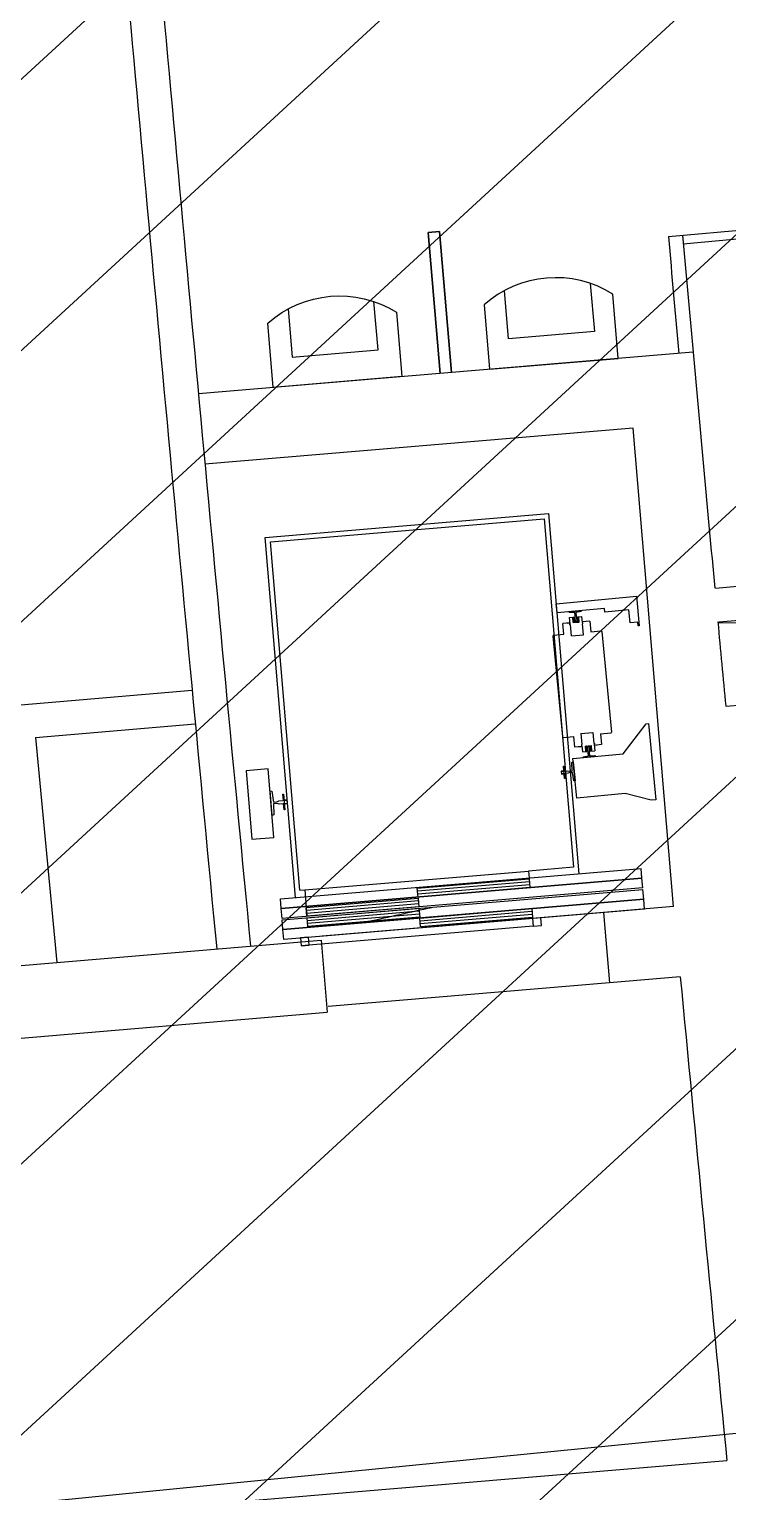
# Model space of a CAD drawing. Extents: x -678889171 to 586587, y -792238163 to 335485.
# Drawn here: x -678773490 to -678771016, y -792106578 to -792101400 of the extents above; entities that cross this region are included whole.
import ezdxf
from ezdxf.enums import TextEntityAlignment as Align

# ---------------------------------------------------------------- set-up
doc = ezdxf.new("R2010")
doc.units = 0
doc.header["$MEASUREMENT"] = 0
for name, color, linetype in [('A-FLOR-PATT', 252, 'Continuous'), ('A-SITE-PATT', 252, 'Continuous'), ('A-WALL', 252, 'Continuous'), ('Ground floor Towers$0$04-Ground Floor$0$$0$A-FIXT', 252, 'Continuous')]:
    doc.layers.add(name, color=color, linetype=linetype)
doc.layers.add('BASEMENT3 LAYOUT$0$HATCH7', color=252, linetype='Continuous', lineweight=15)
doc.styles.add('Ground floor Towers$0$$Bas01-Rname$0$EN-SC', font='swissc.ttf')
doc.styles.add('Ground floor Towers$0$$Bas01-Rname$0$EN-SCL', font='swisscl.ttf')
doc.styles.add('Ground floor Towers$0$04-Ground Floor$0$V2-lower ground$0$LEVEL  FOR LICENSE LOWER GR$0$$LG- LEVEL$0$AR-SR', font='sarb.shx')

# ---------------------------------------------------------------- blocks, each defined once
blk = doc.blocks.new('A$C61C61320')
at = {"layer": 'BASEMENT3 LAYOUT$0$HATCH7'}
h = blk.add_hatch(dxfattribs=at)
h.set_pattern_fill('JIS_WOOD', color=256, scale=1000, style=0)
h.set_pattern_definition([(45, (-95575.72641586163, -175160.5677797335), (-499.9999991609842, 499.9999991609843), [])])
edge = h.paths.add_edge_path()
edge.add_line((-93671.42387769371, -154054.9431899884), (-93352.28011348587, -174711.9075518902))
edge.add_line((-93352.28011348587, -174711.9075518902), (-49398.28305342048, -174321.9428492732))
edge.add_arc((-49194.7644366367, -173977.2776182104), 400.2673467584944, 239.4389137010584, 436.7722825904112)
edge.add_line((-49103.17453308101, -173587.6300358392), (-49353.17453308101, -169321.0603725039))
edge.add_arc((765187.6152318742, -69570.4512780355), 820625.9088071947, 178.5717505264322, 186.9818142228341, ccw=False)
edge.add_line((-55183.34322072996, -49116.28952082794), (-86992.42594180122, -47875.38068783496))
edge.add_line((-86992.42594180116, -47875.38068783496), (-86999.8191618316, -136404.81269691))
edge.add_line((-86999.81916183163, -136404.81269691), (-87007.19406194473, -152784.6622732603))
edge.add_line((-87007.19406194473, -152784.6622732603), (-93671.42387769371, -154054.9431899884))
blk = doc.blocks.new('Ground floor Towers$0$04-Ground Floor$0$$0$$DD-04-LEVEL LG$0$a-up-t3-a$0$15-URINAL-PLAN1')
at = {"layer": 'Ground floor Towers$0$04-Ground Floor$0$$0$A-FIXT'}
for p, q in [((8.999999999998181, 9), (-1.818989403545856e-12, 9)), ((-1.818989403545856e-12, 9), (-1.818989403545856e-12, -9)), ((4, -6), (4, 5.999999999999545)), ((4, 5.999999999999545), (10.74772708486671, 5.999999999999545)), ((10.74772708486671, -6), (4, -6)), ((-1.818989403545856e-12, -9), (8.999999999998181, -9.000000000000455))]:
    blk.add_line(p, q, dxfattribs=at)
blk.add_arc((-3, 0), 14.99999999999999, 323.1301023546854, 36.86989764531458, dxfattribs=at)
blk = doc.blocks.new('GR')
at = {"layer": 'A-FLOR-PATT'}
for p, q in [((29443.23762438179, 83248.31605208431), (29734.03541833314, 83287.02879195064, -8.626624929662162e-07)), ((28593.04399944788, 83228.24824710988), (28632.73457561393, 83233.2139458129)), ((28593.04399944788, 83228.24824710988), (28655.22114998584, 82731.26945786021)), ((28632.73404554905, 83233.21817892868), (28593.04452951264, 83228.24401399509)), ((28655.32768850322, 82731.27849897477), (28593.04452951267, 83228.24401399508)), ((28632.7340455491, 83233.21817892871), (28695.0172045398, 82736.25266390735)), ((28694.91172615179, 82736.23515656308), (28632.73457561393, 83233.21394581291)), ((29496.71798673109, 83225.17100709728), (29737.88022456975, 83257.27596515803, -8.626624107324275e-07)), ((29547.18709062692, 82843.00623128361), (27803.0523240281, 82624.50742425425)), ((29346.81992971369, 82565.95083553318), (27836.26643042604, 82376.7142330245)), ((29558.13792148138, 80879.13587640006), (29346.81992971369, 82565.95083553316)), ((29660.20056326436, 82011.7953167697), (32601.6150982148, 82381.18385639231)), ((28059.83023688705, 82126.0739051772), (29059.21851434634, 82251.27360336816)), ((28079.21968474307, 82111.00168829327), (29044.14629746252, 82231.88415551215)), ((29044.14629746252, 82231.88415551215), (29197.99671028642, 81003.79573932386)), ((29059.21851434634, 82251.27360336816), (29218.24960433687, 80981.83118949193)), ((29676.66706785156, 81892.92066459073), (32616.56748635277, 82262.11905853427)), ((28218.86132687758, 80856.63149130098), (28059.83023688705, 82126.0739051772)), ((28233.07009756708, 80882.91327210501), (28079.21968474307, 82111.00168829327)), ((29099.03448814793, 81933.44841650355), (29381.93945153946, 81972.13323707669)), ((29381.93945153946, 81972.13323707669), (29396.28078236026, 81867.25402061026)), ((29103.44720532362, 81901.17788836002), (29099.03448814793, 81933.44841650355)), ((29271.25395166983, 81924.12401767338), (29167.45041947492, 81909.92977742507)), ((29273.01903854015, 81911.215806416), (29271.25395166983, 81924.12401767338)), ((29356.92241171331, 81922.68887107265), (29273.01903854015, 81911.215806416)), ((29363.2473063317, 81876.43444740027), (29356.92241171331, 81922.68887107265)), ((29677.06601007277, 81890.04276950393), (32653.92770212523, 81964.62233106609)), ((29714.04803819647, 81595.25866994567), (32653.9484566977, 81964.45706388922)), ((29167.45041947492, 81909.92977742507), (29103.44720532362, 81901.17788836002)), ((29151.30553994299, 81867.72549006673), (29124.95127529238, 81864.12177103989)), ((29140.54869722841, 81866.25458434148), (29151.30553994299, 81867.72549006673)), ((29151.30553994299, 81867.72549006673), (29140.54869722841, 81866.25458434148)), ((29145.39889191025, 81906.91442068835), (29189.5019470396, 81912.94513416172)), ((29147.18476896713, 81903.87123108971), (29145.39889191025, 81906.91442068835)), ((29166.04026007768, 81905.21678498188), (29147.18476896713, 81903.87123108971)), ((29148.74616398107, 81886.44239638998), (29163.8057437814, 81888.50166440516)), ((29151.68797543153, 81864.92871096091), (29148.74616398107, 81886.44239638998)), ((29159.50300669557, 81887.91330211509), (29163.8057437814, 81888.50166440516)), ((29162.07709171463, 81869.08882736474), (29159.50300669557, 81887.91330211509)), ((29162.07709171463, 81869.08882736474), (29183.5907771437, 81872.0306388152)), ((29166.37982880047, 81869.67718965482), (29163.8057437814, 81888.50166440516)), ((29166.37982880047, 81869.67718965482), (29163.8057437814, 81888.50166440516)), ((29167.83108779802, 81892.1203289769), (29166.04026007768, 81905.21678498188)), ((29167.16666552742, 81869.93323138698), (29168.66044542297, 81872.8381182328)), ((29168.16315905883, 81886.68674865502), (29167.83108779802, 81892.1203289769)), ((29170.03120932987, 81873.0255584075), (29168.16315905883, 81886.68674865502)), ((29176.24255245837, 81873.8749061588), (29168.66044542297, 81872.8381182328)), ((29168.68660399055, 81872.84169519192), (29176.21639389071, 81873.87132919958)), ((29174.87178855139, 81873.68746598397), (29170.03120932987, 81873.0255584075)), ((29188.59861341786, 81909.53421813172), (29170.07407609561, 81905.76837462884)), ((29170.07407609561, 81905.76837462884), (29171.86490381605, 81892.67191862389)), ((29171.86490381605, 81892.67191862389), (29173.00373828048, 81887.34865623129)), ((29173.00373828048, 81887.34865623129), (29174.87178855139, 81873.68746598397)), ((29178.46135037762, 81871.4776823984), (29176.24255245837, 81873.8749061588)), ((29176.71395503879, 81890.26675127547), (29191.77353483911, 81892.32601929078)), ((29176.71395503879, 81890.26675127547), (29181.01669212451, 81890.85511356565)), ((29179.28804005797, 81871.44227652514), (29176.71395503879, 81890.26675127547)), ((29179.28804005797, 81871.44227652514), (29176.71395503879, 81890.26675127547)), ((29183.5907771437, 81872.0306388152), (29181.01669212451, 81890.85511356565)), ((29189.5019470396, 81912.94513416172), (29188.59861341786, 81909.53421813172)), ((29194.71534628947, 81870.8123338618), (29191.77353483911, 81892.32601929078)), ((29220.68717545153, 81877.21283199436), (29194.33291080093, 81873.60911296752)), ((29205.08975351541, 81875.08001869277), (29194.33291080093, 81873.60911296752)), ((29194.71534628947, 81870.8123338618), (29196.05995162877, 81870.9961970775)), ((29195.30370857964, 81866.50959677597), (29196.64831391895, 81866.69345999167)), ((29200.59896919038, 81827.78496300378), (29195.30370857964, 81866.50959677597)), ((29196.64831391895, 81866.69345999167), (29196.05995162877, 81870.9961970775)), ((29220.68717545153, 81877.21283199436), (29225.83534548968, 81839.56388249356)), ((29390.13941311791, 81880.1117117133), (29363.2473063317, 81876.43444740027)), ((29391.97804527442, 81866.66565832018), (29390.13941311791, 81880.1117117133)), ((29396.28078236026, 81867.25402061026), (29391.97804527442, 81866.66565832018)), ((29092.28038012541, 81818.56189553603), (29140.82026905745, 81463.58608595734)), ((29094.60186437285, 81821.61883264604), (29130.09944533063, 81826.47282153921)), ((29130.09944533063, 81826.47282153921), (29124.95127529238, 81864.12177103989)), ((29151.68797543153, 81864.92871096091), (29150.34337009222, 81864.7448477453)), ((29150.93173238219, 81860.44211065947), (29150.34337009222, 81864.7448477453)), ((29152.27633772149, 81860.62597387515), (29150.93173238219, 81860.44211065947)), ((29157.57159833235, 81821.90134010285), (29152.27633772149, 81860.62597387515)), ((29157.57159833235, 81821.90134010285), (29200.59896919038, 81827.78496300378)), ((29225.83534548968, 81839.56388249356), (29261.33292644757, 81844.41787138671)), ((29264.38986355758, 81842.09638713939), (29312.92975248961, 81487.12057756081)), ((25950.37113710292, 81339.13555755523), (27823.33634433546, 81575.01743625363)), ((29358.23635154255, 81412.22683979414), (29434.20644925969, 81521.78478387969)), ((29434.20644925969, 81521.78478387969), (29443.34976556708, 81523.03505374605)), ((29443.34976556708, 81523.03505374605), (29480.12240869738, 81254.11398588352)), ((27275.70640147787, 81385.267617635), (27839.44768214482, 81456.26538730529)), ((29143.87720616745, 81461.26460171009), (29179.37478712534, 81466.11859060328)), ((29179.37478712534, 81466.11859060328), (29184.52295716347, 81428.46964110257)), ((29204.61116342464, 81477.89751009304), (29247.63853428267, 81483.78113299397)), ((29204.61116342464, 81477.89751009304), (29209.90642403538, 81439.17287632084)), ((29247.63853428267, 81483.78113299397), (29252.93379489341, 81445.05649922177)), ((29275.11068728438, 81479.20965155773), (29310.60826824226, 81484.0636404509)), ((29275.11068728438, 81479.20965155773), (29280.25885732263, 81441.56070205694)), ((29180.74844675325, 81387.95689532813), (29358.23635154255, 81412.22683979414)), ((29210.87722181409, 81432.0733601293), (29184.52295716347, 81428.46964110257)), ((29200.12037909961, 81430.60245440406), (29210.87722181409, 81432.0733601293)), ((29210.87722181409, 81432.0733601293), (29200.12037909961, 81430.60245440406)), ((29209.90642403538, 81439.17287632084), (29208.56181869606, 81438.98901310524)), ((29208.56181869606, 81438.98901310524), (29209.15018098623, 81434.68627601943)), ((29210.49478632554, 81434.87013923512), (29209.15018098623, 81434.68627601943)), ((29210.49478632554, 81434.87013923512), (29213.43659777601, 81413.35645380605)), ((29213.43659777601, 81413.35645380605), (29228.49617757622, 81415.41572182134)), ((29216.61151919715, 81396.1482549651), (29235.1360565195, 81399.9140984681)), ((29221.61935547132, 81433.65183428161), (29243.13304090028, 81436.59364573208)), ((29221.61935547132, 81433.65183428161), (29224.19344049049, 81414.82735953128)), ((29224.19344049049, 81414.82735953128), (29228.49617757622, 81415.41572182134)), ((29225.92209255704, 81434.24019657179), (29228.49617757622, 81415.41572182134)), ((29225.92209255704, 81434.24019657179), (29228.49617757622, 81415.41572182134)), ((29226.7487822374, 81434.20479069842), (29228.96758015663, 81431.8075669381)), ((29236.54968719205, 81432.84435486402), (29228.96758015663, 81431.8075669381)), ((29228.99373872432, 81431.81114389724), (29236.52352862446, 81432.84077790502)), ((29230.33834406362, 81431.99500711296), (29235.17892328516, 81432.6569146893)), ((29232.20639433464, 81418.33381686555), (29230.33834406362, 81431.99500711296)), ((29233.34522879896, 81413.01055447293), (29232.20639433464, 81418.33381686555)), ((29235.1360565195, 81399.9140984681), (29233.34522879896, 81413.01055447293)), ((29235.17892328516, 81432.6569146893), (29237.04697355619, 81418.99572444182)), ((29238.04346708758, 81435.74924170996), (29236.54968719205, 81432.84435486402)), ((29237.04697355619, 81418.99572444182), (29237.37904481689, 81413.5621441199)), ((29237.37904481689, 81413.5621441199), (29239.16987253744, 81400.46568811497)), ((29238.83030381455, 81436.00528344202), (29241.40438883362, 81417.18080869164)), ((29238.83030381455, 81436.00528344202), (29241.40438883362, 81417.18080869164)), ((29239.16987253744, 81400.46568811497), (29258.02536364788, 81401.81124200711)), ((29241.40438883362, 81417.18080869164), (29256.46396863395, 81419.24007670686)), ((29241.40438883362, 81417.18080869164), (29245.70712591946, 81417.76917098173)), ((29243.13304090028, 81436.59364573208), (29245.70712591946, 81417.76917098173)), ((29252.93379489341, 81445.05649922177), (29254.27840023283, 81445.24036243737)), ((29253.52215718348, 81440.75376213591), (29254.86676252279, 81440.93762535162)), ((29253.52215718348, 81440.75376213591), (29256.46396863395, 81419.24007670686)), ((29280.25885732263, 81441.56070205694), (29253.90459267202, 81437.9569830302)), ((29264.66143538651, 81439.42788875532), (29253.90459267202, 81437.9569830302)), ((29254.27840023283, 81445.24036243737), (29254.86676252279, 81440.93762535162)), ((29258.02536364788, 81401.81124200711), (29259.81124070477, 81398.76805240847)), ((27275.70640147787, 81385.267617635), (27383.81053289512, 80592.56286050461)), ((29147.94901625511, 81359.36430717677), (29149.83146373022, 81359.62171567867)), ((29153.83263915603, 81316.33693631874), (29147.94901625511, 81359.36430717677)), ((29149.83146373022, 81359.62171567867), (29152.0745949611, 81343.21753053913)), ((29177.67295440203, 81374.38677649436), (29182.32967040777, 81376.39328941001)), ((29180.10441873911, 81344.58482317074), (29177.67295440203, 81374.38677649436)), ((29186.92625079914, 81342.77815592726), (29180.74844675325, 81387.95689532813)), ((29182.32967040777, 81376.39328941001), (29191.52283119042, 81309.16302244441)), ((29259.81124070477, 81398.76805240847), (29215.70818557543, 81392.73733893508)), ((29215.70818557543, 81392.73733893508), (29216.61151919715, 81396.1482549651)), ((-7945, 73725), (46290, 81330)), ((28103.91493682155, 81307.57218002014), (28026.03157450924, 81297.8152380231)), ((28026.03157450924, 81297.8152380231), (28056.25219131396, 81056.58358484328)), ((28134.13555362627, 81066.34052684021), (28103.91493682155, 81307.57218002014)), ((29152.0745949611, 81343.21753053913), (29141.31775224652, 81341.7466248139)), ((29141.31775224652, 81341.7466248139), (29142.71511268557, 81331.52762423501)), ((29142.23483337952, 81341.05017953968), (29164.82420308001, 81344.13908156253)), ((29143.41155795977, 81332.44470536803), (29142.23483337952, 81341.05017953968)), ((29142.71511268557, 81331.52762423501), (29153.47195540005, 81332.99852996026)), ((29166.00092766024, 81335.53360739109), (29143.41155795977, 81332.44470536803)), ((29153.47195540005, 81332.99852996026), (29155.71508663094, 81316.59434482061)), ((29155.71508663094, 81316.59434482061), (29153.83263915603, 81316.33693631874)), ((29164.82420308001, 81344.13908156253), (29170.42326029603, 81343.26100801807)), ((29171.15871315871, 81337.88258666075), (29166.00092766024, 81335.53360739109)), ((29170.42326029603, 81343.26100801807), (29180.10441873911, 81344.58482317074)), ((29180.83987160178, 81339.2064018135), (29171.15871315871, 81337.88258666075)), ((29186.4983887532, 81309.84572020735), (29180.83987160178, 81339.2064018135)), ((29191.52283119042, 81309.16302244441), (29186.4983887532, 81309.84572020735)), ((29199.79667589472, 81248.65578217532), (29186.92625079914, 81342.77815592726)), ((29370.29263291956, 81271.96963791997), (29199.79667589472, 81248.65578217532)), ((29463.44930248995, 81251.83408200945), (29370.29263291956, 81271.96963791997)), ((29480.12240869738, 81254.11398588352), (29463.44930248995, 81251.83408200945)), ((28113.62870650879, 81230.03343435512), (28120.04766771063, 81229.08745269309)), ((28124.42178393915, 81143.87927250516), (28113.62870650879, 81230.03343435512)), ((28120.04766771063, 81229.08745269309), (28126.86432166435, 81191.43865533751)), ((28126.86432166435, 81191.43865533751), (28139.27052097073, 81192.99285848744)), ((28139.27052097073, 81192.99285848744), (28145.90382006031, 81195.92400456629)), ((28145.90382006031, 81195.92400456629), (28174.85161844199, 81199.55047858285)), ((28159.33777466599, 81220.00856855673), (28161.75009119779, 81220.31077472468)), ((28161.97128555897, 81198.98695306534), (28159.33777466599, 81220.00856855673)), ((28161.75009119779, 81220.31077472468), (28168.65766075316, 81165.17211114071)), ((28175.75595145499, 81200.71384545417), (28161.97128555897, 81198.98695306534)), ((28174.85161844199, 81199.55047858285), (28176.23313235297, 81188.52274586601)), ((28177.39649922438, 81187.61841285303), (28175.75595145499, 81200.71384545417)), ((28130.40902204368, 81146.37945731715), (28124.42178393915, 81143.87927250516)), ((28140.13396716515, 81186.10052553944), (28127.72776785867, 81184.54632238948)), ((28127.72776785867, 81184.54632238948), (28130.40902204368, 81146.37945731715)), ((28147.28533397139, 81184.89627184944), (28140.13396716515, 81186.10052553944)), ((28176.23313235297, 81188.52274586601), (28147.28533397139, 81184.89627184944)), ((28163.61183332836, 81185.89152046417), (28177.39649922438, 81187.61841285303)), ((28166.24534422135, 81164.86990497277), (28163.61183332836, 81185.89152046417)), ((28168.65766075316, 81165.17211114071), (28166.24534422135, 81164.86990497277)), ((28056.25219131396, 81056.58358484328), (28134.13555362627, 81066.34052684021)), ((28165.60239045858, 80849.95940707093), (29437.55110722518, 81009.30447749593)), ((29197.99671028642, 81003.79573932386), (29039.78634034134, 80983.97572440619)), ((29441.86833819722, 80974.84281275565), (29437.5511072252, 81009.30447749572)), ((29441.86833819719, 80974.84281275586), (28169.91962143067, 80815.49774233099)), ((28169.91962143067, 80815.49774233099), (29441.86833819719, 80974.84281275586)), ((29446.18556916929, 80940.3811480159), (28174.23685240278, 80781.03607759102)), ((28174.88626887704, 80775.85220557738), (29446.83498564367, 80935.19727600216)), ((28250.3009299346, 80885.07188759076), (29039.78634034134, 80983.97572440619)), ((28648.49741991556, 80906.9544742064), (29043.24012511903, 80956.40639261415)), ((29044.53529441066, 80946.06789319217), (28649.79258920718, 80896.61597478446)), ((29045.8304637023, 80935.72939377012), (28651.08775849881, 80886.2774753625)), ((29039.78634034134, 80983.97572440619), (29042.80840202181, 80959.85255908819)), ((29043.24012511903, 80956.40639261415), (29047.12563299393, 80925.39089434815)), ((29446.18556916931, 80940.3811480157), (29441.86833819722, 80974.84281275565)), ((29451.15221661579, 80900.73561126203), (29446.83498564368, 80935.19727600206)), ((28179.20349984915, 80741.39054083734), (29451.15221661577, 80900.73561126222)), ((29451.15221661577, 80900.73561126222), (28179.20349984915, 80741.39054083734)), ((28233.07009756708, 80882.91327210501), (28250.3009299346, 80885.07188759076)), ((28250.3009299346, 80885.07188759076), (28261.95745355928, 80792.02539279278)), ((28652.38292779044, 80875.93897594053), (28648.49741991556, 80906.9544742064)), ((29047.12563299393, 80925.39089434815), (28652.38292779044, 80875.93897594053)), ((29455.46944758789, 80866.27394652208), (29451.15221661579, 80900.73561126203)), ((28169.91962143067, 80815.49774233099), (28165.60239045858, 80849.95940707093)), ((29455.46944758786, 80866.27394652228), (28183.52073082125, 80706.92887609739)), ((28258.07194568439, 80823.04089105877), (28652.81465088766, 80872.49280946646)), ((28654.10982017928, 80862.15431004451), (28259.36711497602, 80812.70239163679)), ((28655.40498947092, 80851.81581062243), (28260.66228426764, 80802.36389221484)), ((28656.70015876245, 80841.47731120046), (28261.95745355928, 80792.02539279278)), ((28262.60687003356, 80786.84152077902), (28657.34957523683, 80836.29343918673)), ((29311.36685860722, 80848.22130266414), (28319.1227649995, 80723.91660162434)), ((28652.81465088766, 80872.49280946646), (28656.70015876245, 80841.47731120046)), ((28657.34957523683, 80836.29343918673), (28661.23508311161, 80805.27794092083)), ((28661.66680620882, 80801.83177444676), (29056.4095114124, 80851.2836928545)), ((29057.70468070402, 80840.94519343253), (28662.96197550045, 80791.4932750248)), ((29058.99984999565, 80830.60669401057), (28664.25714479218, 80781.15477560286)), ((29056.4095114124, 80851.2836928545), (29060.29501928729, 80820.26819458851)), ((29558.13792148139, 80879.13587640006), (29311.36685860722, 80848.22130266415)), ((29311.36685860722, 80848.22130266417), (29342.44303386718, 80600.16027926223)), ((28174.23685240278, 80781.03607759102), (28169.91962143067, 80815.49774233099)), ((29064.18052716219, 80789.25269632251), (28245.78269100058, 80686.72681684357)), ((28261.95745355928, 80792.02539279278), (28258.07194568439, 80823.04089105877)), ((28266.49237790844, 80755.82602251312), (28262.60687003356, 80786.84152077902)), ((28658.64474452846, 80825.95493976475), (28263.90203932519, 80776.50302135706)), ((28659.93991382008, 80815.6164403428), (28265.19720861681, 80766.1645219351)), ((28661.23508311161, 80805.27794092083), (28266.49237790844, 80755.82602251312)), ((28665.55231408382, 80770.81627618078), (28661.66680620882, 80801.83177444676)), ((29060.29501928729, 80820.26819458851), (28665.55231408382, 80770.81627618078)), ((29089.63916813915, 80820.44407077815), (29060.7267423845, 80816.82202811455)), ((29060.7267423845, 80816.82202811455), (29064.18052716219, 80789.25269632251)), ((29064.18052716219, 80789.25269632251), (29093.09295291684, 80792.87473898612)), ((29093.09295291684, 80792.87473898612), (29089.63916813915, 80820.44407077815)), ((28179.20349984915, 80741.39054083734), (28174.88626887704, 80775.85220557738)), ((28183.52073082125, 80706.92887609739), (28179.20349984915, 80741.39054083734)), ((26074.08697561036, 80427.61582781271), (28316.00085199126, 80709.96322807363)), ((28271.24133197766, 80717.9181912991), (28242.3289062229, 80714.29614863552)), ((28242.3289062229, 80714.29614863552), (28245.78269100058, 80686.72681684357)), ((28245.78269100058, 80686.72681684357), (28274.69511675533, 80690.34885950718)), ((28274.69511675533, 80690.34885950718), (28271.24133197766, 80717.9181912991)), ((28316.00085199127, 80709.96322807363), (28347.89762720868, 80455.35188554293)), ((29591.79401779687, 80631.39805604624), (29342.44303386718, 80600.16027926223)), ((29342.44303386718, 80600.16027926223), (28350.19894025946, 80475.85557822243)), ((16921.45742575508, 79023.8893630236), (28347.89762720868, 80455.35188554293)), ((25104.05542959515, 78335.6871295176), (29826.12035221967, 78927.25010507846))]:
    blk.add_line(p, q, dxfattribs=at)
for centre, radius, start, end in [((632160.654919429, 163506.251165366), 618245.8226879981, 171.0764646735087, 189.9103746877842), ((632160.654919429, 163506.251165366), 613595.8226879981, 171.0737824436527, 189.9862451256833), ((632160.6549194291, 163506.251165366), 609865.8226879981, 187.4551014328118, 187.807054582646), ((632160.6549194291, 163506.251165366), 609745.8226879981, 187.4550529653618, 187.8071783760501), ((632284.3348235084, 162635.5569417739), 608045.8226879982, 187.5020277321159, 187.5411749913305), ((632284.3348235084, 162635.5569417739), 607995.8226879982, 187.502021075644, 187.5411749913305), ((632284.3348235084, 162635.5569417739), 607995.8226879982, 187.5411749913305, 187.620233058592), ((29167.28108340358, 81872.10160351897), 2.17138876148, 243.5575477128623, 266.9794911695776), ((29166.58463812937, 81871.18452238599), 1.08569438074, 255.7621012047942, 271.0090220228038), ((29177.76900505026, 81873.5357366011), 2.17138876148, 288.5933369174163, 312.015280367293), ((632284.3348235084, 162635.5569417739), 607995.8226879982, 187.6315357554822, 187.6598107055428), ((29094.96959080402, 81818.9296219674), 2.714235951849999, 97.78641404171044, 187.7864140347762), ((29261.70065287894, 81841.72866070822), 2.714235951849999, 7.786414034776268, 97.78641404171044), ((29143.50947973607, 81463.9538123887), 2.714235951849999, 187.7864140347762, 277.7864140417104), ((29310.24054181098, 81486.75285112951), 2.714235951849999, 277.7864140417104, 7.786414034776268), ((29226.52404643174, 81432.84318177003), 1.08569438074, 104.5638060542893, 119.8107268746036), ((29227.44112756475, 81432.14673649581), 2.17138876148, 108.5933369174163, 132.015280367293), ((29237.92904921144, 81433.58086957784), 2.17138876148, 63.55754771286227, 86.97949116957754), ((-127801.093735155, 670160.2720257711), 609745.8226879981, 284.850837440493, 284.8726059615486), ((632284.3348235084, 162635.5569417739), 608245.8226879982, 187.7482549452783, 187.9102934616214)]:
    blk.add_arc(centre, radius, start, end, dxfattribs=at)
at = {"layer": 'A-FLOR-PATT', "yscale": 25.39999999999998}
for p, xscale, zscale, rotation in [((29056.45828718786, 82781.74332883155), 25.39999999999998, 25.39999999999998, 97.13734791575845), ((28293.72297673392, 82686.2346847157), -25.39999999999998, 25.39999999999999, 277.1373479157584)]:
    blk.add_blockref('Ground floor Towers$0$04-Ground Floor$0$$0$$DD-04-LEVEL LG$0$a-up-t3-a$0$15-URINAL-PLAN1', p, dxfattribs=dict(at, xscale=xscale, zscale=zscale, rotation=rotation))
at = {"layer": 'A-FLOR-PATT', "style": 'Ground floor Towers$0$04-Ground Floor$0$V2-lower ground$0$LEVEL  FOR LICENSE LOWER GR$0$$LG- LEVEL$0$AR-SR', "flags": 12}
for tag, p in [('L', (30296.07288644527, 72859.53473235783)), ('P', (30237.50458115668, 72203.99769414036))]:
    blk.add_attdef(tag, text='', height=500, dxfattribs=at).set_placement(p, align=Align.RIGHT)
at = {"layer": 'A-FLOR-PATT'}
for tag, p, height, style in [('N', (85492.25876324323, 56633.4995742733), 250, 'Ground floor Towers$0$$Bas01-Rname$0$EN-SC'), ('N', (89389.48149106537, 56633.4995742733), 250, 'Ground floor Towers$0$$Bas01-Rname$0$EN-SC'), ('N', (94597.61363499537, 56633.4995742733), 250, 'Ground floor Towers$0$$Bas01-Rname$0$EN-SC'), ('AN', (85922.66280553787, 56313.08159666645), 200, 'Ground floor Towers$0$$Bas01-Rname$0$EN-SCL'), ('AN', (89819.88553336001, 56313.08159666645), 200, 'Ground floor Towers$0$$Bas01-Rname$0$EN-SCL'), ('AN', (95028.01767729002, 56313.08159666645), 200, 'Ground floor Towers$0$$Bas01-Rname$0$EN-SCL'), ('SN', (85299.47460008037, 56025.08594095582), 200, 'Ground floor Towers$0$$Bas01-Rname$0$EN-SCL'), ('F', (85927.04975899268, 56008.67972904726), 200, 'Ground floor Towers$0$$Bas01-Rname$0$EN-SCL'), ('SN', (89196.69732790251, 56025.08594095582), 200, 'Ground floor Towers$0$$Bas01-Rname$0$EN-SCL'), ('F', (89824.27248681482, 56008.67972904726), 200, 'Ground floor Towers$0$$Bas01-Rname$0$EN-SCL'), ('SN', (94404.82947183252, 56025.08594095582), 200, 'Ground floor Towers$0$$Bas01-Rname$0$EN-SCL'), ('F', (95032.40463074483, 56008.67972904726), 200, 'Ground floor Towers$0$$Bas01-Rname$0$EN-SCL')]:
    blk.add_attdef(tag, p, '', height=height, dxfattribs=dict(at, style=style))
at = {"layer": 'A-FLOR-PATT', "style": 'Ground floor Towers$0$$Bas01-Rname$0$EN-SCL', "width": 0.8}
for p in [(85305.16036184286, 56295.1433535593), (89202.383089665, 56295.1433535593), (94410.51523359501, 56295.1433535593)]:
    blk.add_attdef('FN', p, '', height=250, dxfattribs=at)

msp = doc.modelspace()

# ---------------------------------------------------------------- block references
at = {"layer": 'A-SITE-PATT', "rotation": 357.6731745000001}
msp.add_blockref('A$C61C61320', (-678706236.4347705, -791940527.995869, -212772), dxfattribs=at)

# ---------------------------------------------------------------- next in the draw order: block references
at = {"layer": 'A-WALL', "rotation": 357.6731745000001}
msp.add_blockref('GR', (-678804025.0995113, -792184118.4910543, -212772), dxfattribs=at)

doc.saveas('drawing.dxf')
